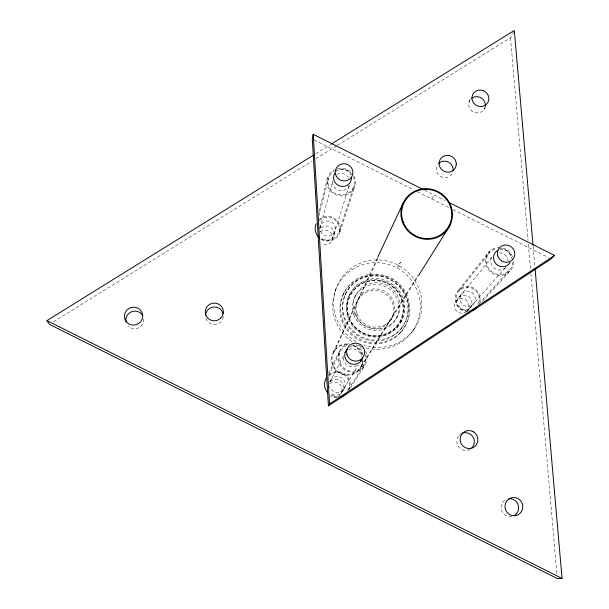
<?xml version="1.0" encoding="UTF-8"?>
<svg xmlns="http://www.w3.org/2000/svg" width="609" height="609" viewBox="0 0 609 609"><rect width="100%" height="100%" fill="white"/><g stroke="black" fill="none" stroke-linecap="round" stroke-linejoin="round"><path stroke-width="0.46" stroke-dasharray="3.04 2.28" d="M319.017 211.627L327.513 178.148M318.964 215.487L328.464 178.414M319.755 228.131L320.189 226.495M319.946 228.162L332.636 180.835M332.354 239.466L349.223 185.517M333.77 235.576L335.293 230.727M339.061 231.785L354.057 185.638M339.898 232.021L355.001 185.905M335.11 291.239L336.008 288.841M343.537 294.002L344.085 292.67M344.846 295.639L345.265 294.642M349.277 295.274L349.711 294.276M354.918 296.887L355.671 295.228M333.199 352.436L377.397 258.041M333.595 352.634L377.945 258.315M328.746 372.99L339.891 350.358M328.7 375.121L340.758 350.868M469.037 101.947L470.27 99.503M329.735 381.912L330.474 380.48M343.506 355.862L329.69 382.429A7.986 7.947 33.1 0 1 341.969 378.044A7.986 7.947 33.1 0 1 341.9 391.085A7.986 7.947 33.1 0 1 329.652 386.517M337.698 145.163L510.494 37.75L513.882 31.265M431.766 198.968L433.951 194.903M484.018 109.475L485.769 106.27M341.055 393.414L358.564 364.669M342.585 391.29L344.252 388.55M361.023 366.374L418.002 275.238M361.419 366.572L418.048 276.319M348.203 389.775L364.19 364.578M350.479 387.872L365.057 365.08M396.596 317.784L397.586 316.246M396.299 326.85A28.075 27.618 28.8 0 0 380.511 281.251A28.075 27.618 28.8 0 0 348.744 317.061A28.075 27.618 28.8 0 0 396.299 326.85L396.497 326.561A28.105 27.649 28.8 0 0 380.686 280.901A28.105 27.649 28.8 0 0 348.888 316.756A28.105 27.649 28.8 0 0 396.497 326.561M397.03 327.497A29.042 28.57 28.8 0 0 380.686 280.315A29.042 28.57 28.8 0 0 347.83 317.373A29.042 28.57 28.8 0 0 397.03 327.497L397.624 326.607A29.141 28.661 28.8 0 0 381.219 279.272A29.141 28.661 28.8 0 0 348.257 316.452A29.141 28.661 28.8 0 0 397.624 326.607M401.194 321.301L401.803 320.395M401.407 328.274A32.909 32.376 28.8 0 0 379.072 276.212A32.909 32.376 28.8 0 0 345.021 320.791A32.909 32.376 28.8 0 0 401.407 328.274L402.016 327.383A33.023 32.483 28.8 0 0 379.605 275.154A33.023 32.483 28.8 0 0 345.44 319.885A33.023 32.483 28.8 0 0 402.016 327.383M400.585 332.499A34.69 34.134 28.8 0 0 381.021 276.151A34.69 34.134 28.8 0 0 341.809 320.456A34.69 34.134 28.8 0 0 400.585 332.499L401.392 331.342A34.85 34.287 28.8 0 0 381.736 274.743A34.85 34.287 28.8 0 0 342.349 319.245A34.85 34.287 28.8 0 0 401.392 331.342M413.092 330.329L414.63 328.259M458.744 289.899L489.347 251.372M459.361 290.508L490.039 252.065M458.881 297.261L462.132 293.272M456.377 300.64L492.673 256.153M466.928 311.161A7.453 7.262 41.2 0 0 463.464 298.836A7.453 7.262 41.2 0 0 454.55 307.72A7.453 7.262 41.2 0 0 466.928 311.161L506.14 266.879M469.828 308.177A7.727 7.529 41 0 0 466.228 295.395A7.727 7.529 41 0 0 456.994 304.607A7.727 7.529 41 0 0 469.828 308.177L473.231 304.34A7.833 7.628 40.8 0 0 469.577 291.384A7.833 7.628 40.8 0 0 460.221 300.717A7.833 7.628 40.8 0 0 473.231 304.34M479.169 303.609L508.896 270.784M482.328 301.447L509.596 271.477M53.485 321.849L311.861 161.225M315.904 158.713L336.891 145.665M315.744 153.734L330.268 144.714M424.595 190.206L444.989 200.445M313.97 139.842L413.968 190.031M417.355 191.736L449.541 207.89M452.929 209.587L548.587 257.599M533.111 246.242L534.923 267.069M510.494 37.75L528.033 240.433M528.361 244.217L530.576 269.795M530.903 273.578L556.976 574.759M356.973 365.56A9.051 8.975 30.9 0 1 343.438 357.635M348.675 349.543A9.051 8.975 30.9 0 1 361.457 357.026M505.752 267.656A8.861 8.564 39.4 0 1 493.663 267.732A8.861 8.564 39.4 0 1 492.673 255.727M499.319 252.743A8.861 8.564 39.4 0 1 508.15 260.804M349.558 185.144A8.861 8.579 17 0 1 338.574 190.183A8.861 8.579 17 0 1 332.727 179.625M336.876 174.494A8.861 8.579 17 0 1 348.515 177.257M349.307 347.358A9.143 9.066 30.8 0 1 362.972 355.351M499.936 249.5A8.952 8.648 39.3 0 1 511.195 258.14M336.206 171.494A8.96 8.663 17.1 0 1 350.898 174.981M320.425 231.793A7.453 7.278 15.2 0 1 330.314 232.25A7.453 7.278 15.2 0 1 331.113 241.918A7.453 7.278 15.2 0 1 321.415 243.707M320.897 228.055A7.734 7.544 15.3 0 1 331.814 228.261A7.734 7.544 15.3 0 1 331.753 238.941A7.734 7.544 15.3 0 1 320.836 238.743M329.659 383.754A7.59 7.559 34.2 0 1 339.731 384.127A7.59 7.559 34.2 0 1 340.56 394.16A7.59 7.559 34.2 0 1 330.687 396.116M330.253 381.721A7.871 7.841 33.6 0 1 341.375 381.813A7.871 7.841 33.6 0 1 341.322 392.919A7.871 7.841 33.6 0 1 330.2 392.828M470.102 310.202A11.754 11.449 40.8 0 1 456.057 298.174A11.754 11.449 40.8 0 1 470.765 287.745A11.754 11.449 40.8 0 1 477.821 304.728M499.243 248.411A13.291 12.85 39.4 0 1 511.423 267.145A13.291 12.85 39.4 0 1 489.537 269.635A13.291 12.85 39.4 0 1 495.863 248.799M513.532 261.642A14.273 13.801 39.4 0 1 499.7 275.435A14.273 13.801 39.4 0 1 485.365 261.215A14.273 13.801 39.4 0 1 499.228 247.452M502.874 247.985A14.273 13.801 39.4 0 1 512.702 257.143M467.841 311.26A12.622 12.294 40.8 0 1 455.349 296.514A12.622 12.294 40.8 0 1 471.777 287.189A12.622 12.294 40.8 0 1 478.575 305.17M365.545 354.362A13.573 13.459 30.9 0 1 355.945 370.805A13.573 13.459 30.9 0 1 339.373 361.107A13.573 13.459 30.9 0 1 348.995 344.679M355.999 344.747A13.573 13.459 30.9 0 1 362.05 348.295M340.423 396.086A11.974 11.921 33.1 0 1 331.334 394.83M328.944 376.012A11.974 11.921 33.1 0 1 347.701 390.567M365.507 351.446A14.578 14.456 30.9 0 1 358.001 371.178A14.578 14.456 30.9 0 1 338.673 362.271A14.578 14.456 30.9 0 1 348.736 343.712M337.317 397.357A12.858 12.804 33.1 0 1 330.893 395.591M328.936 374.817A12.858 12.804 33.1 0 1 348.462 391.008M319.489 220.351A11.761 11.464 15.5 0 1 335.719 220.321A11.761 11.464 15.5 0 1 336.678 236.178A11.761 11.464 15.5 0 1 320.54 237.609M353.159 176.58A13.299 12.865 17 0 1 347.594 193.495A13.299 12.865 17 0 1 329.888 188.493A13.299 12.865 17 0 1 333.945 171.152M334.676 170.726A13.299 12.865 17 0 1 351.796 174.41M354.035 176.176A14.281 13.824 17 0 1 347.792 194.484A14.281 13.824 17 0 1 328.738 188.447A14.281 13.824 17 0 1 334.189 169.888M337.63 168.586A14.281 13.824 17 0 1 353.113 174.6M318.88 219.742A12.629 12.309 15.5 0 1 336.511 219.895A12.629 12.309 15.5 0 1 336.975 237.137A12.629 12.309 15.5 0 1 319.36 237.746M511.735 516.516A9.021 8.747 72.6 0 1 502.486 502.691L503.963 500.925A9.021 8.747 72.6 0 1 505.843 499.624M143.831 319.047A9.036 8.777 -17.9 0 1 127.898 325.632M352.192 341.733A43.962 43.231 28.8 0 1 352.999 269.033A43.962 43.231 28.8 0 1 419.799 300.054A43.962 43.231 28.8 0 1 365.05 347.701M361.685 346.605A43.962 43.231 28.8 0 1 357.582 344.846M356.28 341.619A44.32 43.566 28.7 0 1 352.801 267.26A44.32 43.566 28.7 0 1 421.474 298.326A44.32 43.566 28.7 0 1 363.642 344.953M223.305 316.619A8.914 8.739 -10.1 0 1 220.633 322.016L218.76 323.387A8.914 8.739 -10.1 0 1 205.789 317.913M452.068 173.725A8.549 8.222 28 0 1 436.516 171.388L436.204 169.233A8.549 8.222 28 0 1 437.308 165.115M485.282 106.225A8.457 8.046 27.9 0 1 476.565 112.886L474.411 112.414A8.457 8.046 27.9 0 1 469.973 100.074M470.079 449.275A8.907 8.716 65.4 0 1 463.441 450.142L461.317 449.244A8.907 8.716 65.4 0 1 458.836 435.831M459.346 435.268A8.907 8.716 65.4 0 1 461.135 433.867M319.915 228.474A7.841 7.643 15.5 0 1 330.885 221.653A7.841 7.643 15.5 0 1 333.077 234.29A7.841 7.643 15.5 0 1 320.364 231.1M362.606 359.447A15.339 15.225 29.1 0 1 346.94 374.779A15.339 15.225 29.1 0 1 332.004 358.526A15.339 15.225 29.1 0 1 348.751 344.367M352.641 345.28A15.339 15.225 29.1 0 1 362.507 357.864M362.979 361.084A15.781 15.651 29.1 0 1 345.554 375.114A15.781 15.651 29.1 0 1 331.677 357.414A15.781 15.651 29.1 0 1 349.612 344.039M352.794 344.877A15.781 15.651 29.1 0 1 362.21 354.613M398.53 265.501L397.616 267.336L397.022 266.453L399.268 266.339L398.53 265.501M400.387 262.098L399.458 263.956L398.857 263.058L401.125 262.951L400.387 262.098M353.76 314.594A23.309 22.929 28.8 0 0 393.247 322.747A23.309 22.929 28.8 0 0 380.161 284.875A23.309 22.929 28.8 0 0 353.76 314.594M354.514 313.034A23.447 23.058 28.7 0 0 394.221 321.232A23.447 23.058 28.7 0 0 381.051 283.147A23.447 23.058 28.7 0 0 354.514 313.034M357.125 313.985A19.381 19.069 28.8 0 0 389.95 320.783A19.381 19.069 28.8 0 0 379.087 289.29A19.381 19.069 28.8 0 0 357.125 313.985M356.364 315.531A19.275 18.963 28.8 0 0 389.006 322.29A19.275 18.963 28.8 0 0 378.204 290.965A19.275 18.963 28.8 0 0 356.364 315.531"/><path stroke-width="0.91" d="M422.897 189.353L313.201 134.292L312.28 138.989L328.418 405.876L551.122 258.878L554.563 255.445L448.384 202.15M377.793 257.181L403.508 202.264M328.418 405.876L329.553 403.927L554.563 255.445M418.558 275.512L449.906 225.551M535.09 268.957L562.054 578.459L557.304 578.55L49.451 324.353L46.946 320.623L313.323 155.242M331.075 144.211L514.308 30.45L533.027 245.298M46.946 320.623L562.054 578.459M126.132 322.062L125.956 321.514A9.036 8.777 -17.9 0 1 142.681 315.432M313.201 134.292L329.553 403.927M345.082 352.497A9.051 8.975 30.9 0 1 346.102 351.309M361.183 360.132A9.051 8.975 30.9 0 1 360.642 361.601M362.659 357.704A9.143 9.066 30.8 0 1 349.277 363.101A9.143 9.066 30.8 0 1 347.419 348.782M510.091 262.509A8.952 8.648 39.3 0 1 496.228 264.108A8.952 8.648 39.3 0 1 497.827 250.337M351.431 177.965A8.96 8.663 17.1 0 1 340.157 186.126A8.96 8.663 17.1 0 1 334.775 173.26M476.626 307.72A12.622 12.294 40.8 0 1 472.607 310.369M346.422 393.658A12.858 12.804 33.1 0 1 340.644 396.946M327.665 392.912A12.858 12.804 33.1 0 1 326.272 378.022M318.766 237.19A12.629 12.309 15.5 0 1 316.117 223.686M508.751 498.748A9.021 8.747 72.6 0 1 517.247 512.679L515.77 514.453A9.021 8.747 72.6 0 1 513.889 515.762M205.53 315.645A8.914 8.739 -10.1 0 1 208.27 309.494L210.143 308.131A8.914 8.739 -10.1 0 1 223.092 313.589M438.64 163.425A8.549 8.222 28 0 1 452.845 167.46L453.157 169.607A8.549 8.222 28 0 1 453.043 171.045M471.396 98.513A8.457 8.046 27.9 0 1 477.426 96.686L479.572 97.151A8.457 8.046 27.9 0 1 485.35 105.524M461.812 433.509A8.907 8.716 65.4 0 1 467.765 433.007L469.882 433.905A8.907 8.716 65.4 0 1 471.876 447.866M521.403 511.651L519.911 513.448A9.15 8.869 72.2 0 1 506.429 501.519L507.929 499.73A9.15 8.869 72.2 0 1 521.403 511.651M220.58 318.294L218.677 319.687A9.044 8.861 -9.6 0 1 208.05 305.604L209.945 304.218A9.044 8.861 -9.6 0 1 220.58 318.294M483.013 90.581L480.836 90.102A8.572 8.145 27.9 0 0 472.066 96.473A8.572 8.145 27.9 0 0 477.791 106.027L479.968 106.506A8.572 8.145 27.9 0 0 488.738 100.135A8.572 8.145 27.9 0 0 483.013 90.581M473.345 431.773L471.191 430.868A9.036 8.838 64.9 0 0 464.667 447.326L466.821 448.232A9.036 8.838 64.9 0 0 473.345 431.773M142.59 314.503L141.889 312.288A9.165 8.899 -17.4 0 0 124.556 317.769L125.256 319.984A9.165 8.899 -17.4 0 0 142.59 314.503M456.278 163.943L455.958 161.766A8.663 8.32 28 0 0 439.097 163.555L439.416 165.739A8.663 8.32 28 0 0 456.278 163.943M497.698 255.75A8.846 8.541 39.2 0 0 512.367 259.853A8.846 8.541 39.2 0 0 508.18 245.305A8.846 8.541 39.2 0 0 497.698 255.75M336.427 176.465A8.853 8.556 17.2 0 0 351.713 176.777A8.853 8.556 17.2 0 0 344.093 163.752A8.853 8.556 17.2 0 0 336.427 176.465M346.909 354.377A9.036 8.952 30.7 0 0 361.997 358.534A9.036 8.952 30.7 0 0 357.963 343.476A9.036 8.952 30.7 0 0 346.909 354.377M403.029 221.531A25.243 24.444 28.6 0 0 445.689 230.522A25.243 24.444 28.6 0 0 431.286 189.909A25.243 24.444 28.6 0 0 403.029 221.531M402.351 221.752A25.959 25.136 28.6 0 0 446.23 230.994A25.959 25.136 28.6 0 0 431.416 189.232A25.959 25.136 28.6 0 0 402.351 221.752"/></g></svg>
